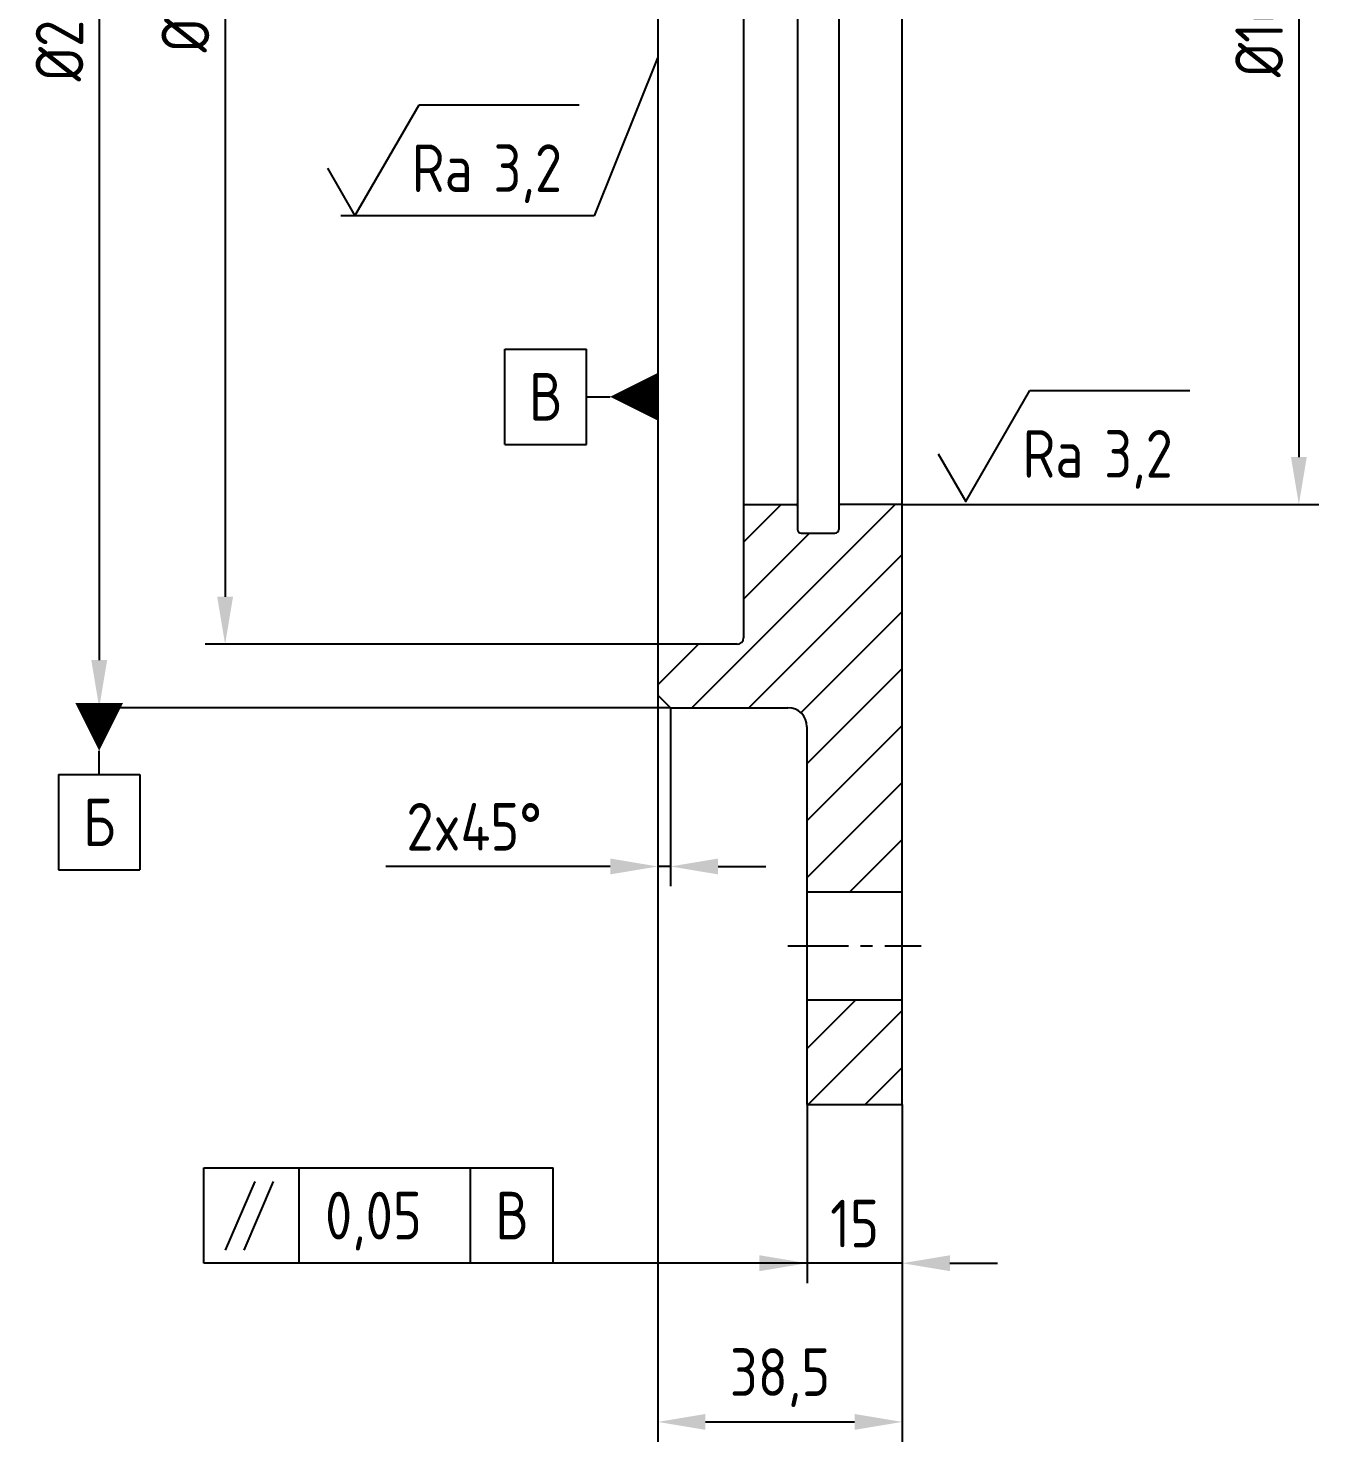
# Model space of a CAD drawing. Header units: millimetres. Extents: x -251 to 979, y 744 to 1189.
# Drawn here: x -125.3 to 77.9, y 743.6 to 966.3 of the extents above; entities that cross this region are included whole.
import ezdxf
from ezdxf.enums import TextEntityAlignment as Align

# ---------------------------------------------------------------- set-up
doc = ezdxf.new("R2010")
doc.units = ezdxf.units.MM
doc.header["$LTSCALE"] = 0.3
doc.linetypes.add('CENTER', pattern=[50.8, 31.75, -6.35, 6.35, -6.35])
for name, color, linetype in [('Bord', 1, 'Continuous'), ('Cen', 5, 'CENTER'), ('Cont', 6, 'Continuous'), ('Dim', 7, 'Continuous'), ('Hatch', 2, 'Continuous'), ('Text', 3, 'Continuous')]:
    doc.layers.add(name, color=color, linetype=linetype)
doc.styles.add('Style1', font='romans.shx', dxfattribs={"width": 0.8})
doc.dimstyles.new('Lin', dxfattribs={"dimtxt": 3, "dimasz": 3, "dimexe": 1.25, "dimexo": 0, "dimgap": 1, "dimtad": 1, "dimtoh": 1, "dimdec": 5, "dimlfac": -1, "dimtxsty": 'Style1', "dimcen": 2.5, "dimclrt": 3, "dimaunit": 1, "dimadec": 0, "dimazin": 0, "dimtfac": 1, "dimtdec": 5, "dimtmove": 0, "dimatfit": 3, "dimldrblk": 'NONE', "dimfxl": 1, "dimarcsym": 0})

# ---------------------------------------------------------------- blocks, each defined once
blk = doc.blocks.new('*D15')
at = {"layer": 'Defpoints', "color": 0, "transparency": 16777216}
for p in [(-26.17, 1074.26), (-94.34, 869.26), (-26.17, 869.26)]:
    blk.add_point(p, dxfattribs=at)
at = {"layer": 'Dim', "color": 0, "lineweight": -2, "transparency": 16777216}
for p, q in [((-26.17, 1074.26), (-97.47, 1074.26)), ((-94.34, 1066.76), (-94.34, 876.76)), ((-26.17, 869.26), (-97.47, 869.26))]:
    blk.add_line(p, q, dxfattribs=at)
at = {"layer": 'Dim', "color": 0, "transparency": 16777216}
for points in [[(-95.59, 1066.76), (-93.09, 1066.76), (-94.34, 1074.26)], [(-95.59, 876.76), (-93.09, 876.76), (-94.34, 869.26)]]:
    blk.add_solid(points, dxfattribs=at)
at = {"layer": 'Dim', "color": 3, "transparency": 16777216, "insert": (-100.59, 971.76), "char_height": 7.5, "attachment_point": 5, "rotation": 90, "style": 'Style1'}
blk.add_mtext('%%c205', dxfattribs=at)
blk = doc.blocks.new('_None')
blk = doc.blocks.new('*D16')
at = {"layer": 'Defpoints', "color": 0, "transparency": 16777216}
for p in [(-24.17, 1084.26), (-114.17, 859.26), (-24.17, 859.26)]:
    blk.add_point(p, dxfattribs=at)
at = {"layer": 'Dim', "color": 0, "lineweight": -2, "transparency": 16777216}
for p, q in [((-24.17, 1084.26), (-117.3, 1084.26)), ((-114.17, 1076.76), (-114.17, 866.76)), ((-24.17, 859.26), (-117.3, 859.26))]:
    blk.add_line(p, q, dxfattribs=at)
at = {"layer": 'Dim', "color": 0, "transparency": 16777216}
for points in [[(-115.42, 1076.76), (-112.92, 1076.76), (-114.17, 1084.26)], [(-115.42, 866.76), (-112.92, 866.76), (-114.17, 859.26)]]:
    blk.add_solid(points, dxfattribs=at)
at = {"layer": 'Dim', "color": 3, "transparency": 16777216, "insert": (-120.42, 971.76), "char_height": 7.5, "attachment_point": 5, "rotation": 90, "style": 'Style1'}
blk.add_mtext('%%c225h6', dxfattribs=at)
blk = doc.blocks.new('sherISO_04')
at = {"layer": 'Text'}
blk.add_line((4.041, 7), (14.122, 7), dxfattribs=at)
blk.add_lwpolyline([(-1.732, 3), (0, 0), (4.041, 7)], dxfattribs=at)
at = {"layer": 'Text', "style": 'Style1', "width": 0.8}
blk.add_text('Ra', height=3, dxfattribs=at).set_placement((3.584, 1.5))
blk.add_attdef('3,2', (8.727, 1.5), '', height=3, dxfattribs=at)
blk = doc.blocks.new('*D27')
at = {"layer": 'Defpoints', "color": 0, "transparency": 16777216}
for p in [(-2.67, 796.76), (12.33, 796.76), (-2.67, 771.76)]:
    blk.add_point(p, dxfattribs=at)
at = {"layer": 'Dim', "color": 0, "lineweight": -2, "transparency": 16777216}
for p, q in [((-2.67, 796.76), (-2.67, 768.64)), ((12.33, 796.76), (12.33, 768.64)), ((-10.17, 771.76), (-17.67, 771.76)), ((12.33, 771.76), (-2.67, 771.76)), ((19.83, 771.76), (27.33, 771.76))]:
    blk.add_line(p, q, dxfattribs=at)
at = {"layer": 'Dim', "color": 0, "transparency": 16777216}
for points in [[(-10.17, 773.01), (-10.17, 770.51), (-2.67, 771.76)], [(19.83, 773.01), (19.83, 770.51), (12.33, 771.76)]]:
    blk.add_solid(points, dxfattribs=at)
at = {"layer": 'Dim', "color": 3, "transparency": 16777216, "insert": (4.83, 778.01), "char_height": 7.5, "attachment_point": 5, "style": 'Style1'}
blk.add_mtext('15', dxfattribs=at)
blk = doc.blocks.new('*D28')
at = {"layer": 'Defpoints', "color": 0, "transparency": 16777216}
for p in [(-26.17, 861.26), (12.33, 796.76), (12.33, 746.76)]:
    blk.add_point(p, dxfattribs=at)
at = {"layer": 'Dim', "color": 0, "lineweight": -2, "transparency": 16777216}
for p, q in [((-26.17, 861.26), (-26.17, 743.64)), ((12.33, 796.76), (12.33, 743.64)), ((-18.67, 746.76), (4.83, 746.76))]:
    blk.add_line(p, q, dxfattribs=at)
at = {"layer": 'Dim', "color": 0, "transparency": 16777216}
for points in [[(-18.67, 748.01), (-18.67, 745.51), (-26.17, 746.76)], [(4.83, 748.01), (4.83, 745.51), (12.33, 746.76)]]:
    blk.add_solid(points, dxfattribs=at)
at = {"layer": 'Dim', "color": 3, "transparency": 16777216, "insert": (-6.92, 753.73), "char_height": 7.5, "attachment_point": 5, "style": 'Style1'}
blk.add_mtext('38,5', dxfattribs=at)
blk = doc.blocks.new('forma01')
at = {"layer": 'Bord'}
for p, q in [((-2.571, 4.21), (-2.571, 10.21)), ((-2.571, 10.21), (2.571, 10.21)), ((2.571, 4.21), (2.571, 10.21)), ((-2.571, 4.21), (2.571, 4.21)), ((0, 4.21), (0, 2.71))]:
    blk.add_line(p, q, dxfattribs=at)
blk.add_lwpolyline([(0, 2.71, 0, 3, 0), (0, -0.29, 3, 3, 0)], format="xyseb", dxfattribs=at)
at = {"layer": 'Text', "style": 'Style1', "width": 0.8}
blk.add_attdef('А', text='', height=3, rotation=90, dxfattribs=at).set_placement((0.171, 7.21), align=Align.MIDDLE)
blk = doc.blocks.new('*D30')
at = {"layer": 'Defpoints', "color": 0, "transparency": 16777216}
for p in [(-26.17, 861.26), (-24.17, 859.26), (-26.17, 834.26)]:
    blk.add_point(p, dxfattribs=at)
at = {"layer": 'Dim', "color": 0, "lineweight": -2, "transparency": 16777216}
for p, q in [((-26.17, 861.26), (-26.17, 831.14)), ((-24.17, 859.26), (-24.17, 831.14)), ((-33.67, 834.26), (-69.03, 834.26)), ((-24.17, 834.26), (-26.17, 834.26)), ((-16.67, 834.26), (-9.17, 834.26))]:
    blk.add_line(p, q, dxfattribs=at)
at = {"layer": 'Dim', "color": 0, "transparency": 16777216}
for points in [[(-33.67, 835.51), (-33.67, 833.01), (-26.17, 834.26)], [(-16.67, 835.51), (-16.67, 833.01), (-24.17, 834.26)]]:
    blk.add_solid(points, dxfattribs=at)
at = {"layer": 'Dim', "color": 3, "transparency": 16777216, "insert": (-55.1, 840.51), "char_height": 7.5, "attachment_point": 5, "style": 'Style1'}
blk.add_mtext('2x45%%d', dxfattribs=at)
blk = doc.blocks.new('*D31')
at = {"layer": 'Defpoints', "color": 0, "transparency": 16777216}
for p in [(12.33, 1052.26), (12.33, 891.26), (74.81, 891.26)]:
    blk.add_point(p, dxfattribs=at)
at = {"layer": 'Dim', "color": 0, "lineweight": -2, "transparency": 16777216}
for p, q in [((12.33, 1052.26), (77.94, 1052.26)), ((74.81, 1044.76), (74.81, 898.76)), ((12.33, 891.26), (77.94, 891.26))]:
    blk.add_line(p, q, dxfattribs=at)
at = {"layer": 'Dim', "color": 0, "transparency": 16777216}
for points in [[(73.56, 1044.76), (76.06, 1044.76), (74.81, 1052.26)], [(73.56, 898.76), (76.06, 898.76), (74.81, 891.26)]]:
    blk.add_solid(points, dxfattribs=at)
at = {"layer": 'Dim', "color": 3, "transparency": 16777216, "insert": (68.56, 971.76), "char_height": 7.5, "attachment_point": 5, "rotation": 90, "style": 'Style1'}
blk.add_mtext('%%c161H8', dxfattribs=at)
blk = doc.blocks.new('FORMA03')
at = {"layer": 'Bord'}
for p, q in [((-9.64286, 3), (-4.5, 3)), ((-9.64286, -3), (-9.64286, 3)), ((-4.5, -3), (-4.5, 3)), ((-4.5, 0), (-3, 0)), ((-9.64286, -3), (-4.5, -3))]:
    blk.add_line(p, q, dxfattribs=at)
blk.add_lwpolyline([(-3, 0, 0, 3, 0), (0, 0, 3, 3, 0)], format="xyseb", dxfattribs=at)
at = {"layer": 'Text', "style": 'Style1', "width": 0.8}
blk.add_attdef('А', text='', height=3, dxfattribs=at).set_placement((-7.07143, 0), align=Align.MIDDLE)

msp = doc.modelspace()

# ---------------------------------------------------------------- hatches: boundary and pattern name
at = {"layer": 'Hatch'}
h = msp.add_hatch(dxfattribs=at)
h.set_pattern_fill('ANSI31', color=256, scale=2, style=0)
h.paths.add_polyline_path([(12.325349, 796.764935), (-2.674651, 796.764935), (-2.674651, 813.264935), (12.325349, 813.264935)])
h.paths.add_polyline_path([(-2.674651, 856.264935, 0.4142135624), (-5.674651, 859.264935), (-24.174651, 859.264935), (-26.174651, 861.264935), (-26.174651, 869.264935), (-13.674651, 869.264935, 0.4142135624), (-12.674651, 870.264935), (-12.674651, 878.940907, 0.5407764069), (12.325349, 881.233754), (12.325349, 830.264935), (-2.674651, 830.264935)])
h.paths.add_polyline_path([(12.325349, 881.233754, -0.5407764069), (-12.674651, 878.940907), (-12.674651, 891.264935), (-4.374651, 891.264935, -0.4142135624), (-4.174651, 891.064935), (-4.174651, 887.364935, 0.4142135624), (-3.574651, 886.764935), (1.725349, 886.764935, 0.4142135624), (2.325349, 887.364935), (2.325349, 891.064935, -0.4142135624), (2.525349, 891.264935), (12.325349, 891.264935)])

# ---------------------------------------------------------------- linework, layer by layer
at = {"layer": 'Bord'}
for p, q in [((-97.674651, 786.764935), (-42.674651, 786.764935)), ((-97.674651, 771.764935), (-97.674651, 786.764935)), ((-82.674651, 771.764935), (-82.674651, 786.764935)), ((-55.674651, 771.764935), (-55.674651, 786.764935)), ((-42.674651, 771.764935), (-42.674651, 786.764935)), ((-2.674651, 771.764935), (-97.674651, 771.764935))]:
    msp.add_line(p, q, dxfattribs=at)
msp.add_solid([(-10.174651, 770.514935), (-10.174651, 773.014935), (-2.674651, 771.764935)], dxfattribs=at)
at = {"layer": 'Cen'}
msp.add_line((-5.674651, 821.764935), (15.325349, 821.764935), dxfattribs=at)
at = {"layer": 'Cont'}
for p, q in [((12.325349, 796.764935), (12.325349, 1146.764935)), ((-26.174651, 1082.264935), (-26.174651, 861.264935)), ((-12.674651, 1073.264935), (-12.674651, 870.264935)), ((-4.174651, 1056.164935), (-4.174651, 887.364935)), ((2.325349, 1056.164935), (2.325349, 887.364935)), ((-12.674651, 891.264935), (-4.374651, 891.264935)), ((12.325349, 891.264935), (2.525349, 891.264935)), ((-3.574651, 886.764935), (1.725349, 886.764935)), ((-13.674651, 869.264935), (-26.174651, 869.264935)), ((-26.174651, 861.264935), (-24.174651, 859.264935)), ((-24.174651, 859.264935), (-5.674651, 859.264935)), ((-2.674651, 856.264935), (-2.674651, 796.764935)), ((-2.674651, 830.264935), (12.325349, 830.264935)), ((-2.674651, 813.264935), (12.325349, 813.264935)), ((-2.674651, 796.764935), (12.325349, 796.764935))]:
    msp.add_line(p, q, dxfattribs=at)
for centre, radius, start, end in [((-4.374651, 891.064935), 0.2, 0, 90), ((2.525349, 891.064935), 0.2, 90, 180), ((-3.574651, 887.364935), 0.6, 180, 270), ((1.725349, 887.364935), 0.6, 270, 0), ((-13.674651, 870.264935), 1, 270, 0), ((-5.674651, 856.264935), 3, 0, 90)]:
    msp.add_arc(centre, radius, start, end, dxfattribs=at)
at = {"layer": 'Text'}
for p, q in [((-89.659967, 784.657279), (-94.308914, 773.827435)), ((-86.753717, 784.657279), (-91.402664, 773.827435))]:
    msp.add_line(p, q, dxfattribs=at)

# ---------------------------------------------------------------- block references
at = {"layer": 'Bord'}
ref = msp.add_blockref('forma01', (-114.174651, 859.264935), dxfattribs=dict(at, xscale=-2.5, yscale=2.5, zscale=2.5, rotation=180))
ref.add_attrib('А', 'Б', dxfattribs={"layer": 'Text', "height": 7.5, "style": 'Style1', "width": 0.8}).set_placement((-114.174651, 841.238934), align=Align.MIDDLE)
at = {"layer": 'Dim', "xscale": 2.5, "yscale": 2.5, "zscale": 2.5}
msp.add_blockref('FORMA03', (-26.174651, 908.257305), dxfattribs=at).add_auto_attribs({'А': 'В'})
at = {"layer": 'Text', "xscale": 2.5, "yscale": 2.5, "zscale": 2.5}
for p in [(-73.882298, 936.764935), (22.325349, 891.764935)]:
    msp.add_blockref('sherISO_04', p, dxfattribs=at).add_auto_attribs({'3,2': '3,2'})

# ---------------------------------------------------------------- texts
at = {"layer": 'Text', "style": 'Style1', "width": 0.8}
msp.add_text('0,05', height=7.5, dxfattribs=at).set_placement((-78.602959, 775.514935))
msp.add_text('В', height=7.5, dxfattribs=at).set_placement((-49.174651, 775.514935), align=Align.CENTER)

# ---------------------------------------------------------------- dimensions: what is measured, and where the dimension line sits
at = {"layer": 'Dim'}
for base, p1, p2, text, picture, middle in [((-114.174651, 859.264935), (-24.174651, 1084.264935), (-24.174651, 859.264935), '<>h6', '*D16', (-120.424651, 971.764935)), ((74.814794, 891.264935), (12.325349, 1052.264935), (12.325349, 891.264935), '<>H8', '*D31', (68.564794, 971.764935))]:
    dim = msp.add_linear_dim(base=base, p1=p1, p2=p2, angle=90, text=text, dimstyle='Lin', override={"dimscale": 2.5, "dimpost": '%%c<>', "dimarcsym": 1}, dxfattribs=at)
    dim.commit()
    dim.dimension.update_dxf_attribs({"geometry": picture, "text_midpoint": middle})
dim = msp.add_linear_dim(base=(-94.344579, 869.264935), p1=(-26.174651, 1074.264935), p2=(-26.174651, 869.264935), angle=90, dimstyle='Lin', override={"dimscale": 2.5, "dimpost": '%%c<>', "dimarcsym": 1}, dxfattribs=at)
dim.commit()
dim.dimension.update_dxf_attribs({"geometry": '*D15', "text_midpoint": (-100.594579, 971.764935)})
dim = msp.add_linear_dim(base=(-26.174651, 834.264935), p1=(-24.174651, 859.264935), p2=(-26.174651, 861.264935), text='<>x45%%d', dimstyle='Lin', override={"dimscale": 2.5, "dimpost": '<>', "dimarcsym": 1}, dxfattribs=at)
dim.commit()
dim.dimension.update_dxf_attribs({"geometry": '*D30', "text_midpoint": (-55.103222, 840.514935)})
for base, p1, p2, picture, middle in [((12.325349, 746.764935), (-26.174651, 861.264935), (12.325349, 796.764935), '*D28', (-6.924651, 753.729221)), ((-2.674651, 771.764935), (12.325349, 796.764935), (-2.674651, 796.764935), '*D27', (4.825349, 778.014935))]:
    dim = msp.add_linear_dim(base=base, p1=p1, p2=p2, dimstyle='Lin', override={"dimscale": 2.5, "dimpost": '<>', "dimarcsym": 1}, dxfattribs=at)
    dim.commit()
    dim.dimension.update_dxf_attribs({"geometry": picture, "text_midpoint": middle})

# ---------------------------------------------------------------- leaders
msp.add_leader([(-26.174651, 961.764935), (-36.174651, 936.764935), (-76.115307, 936.764935)], dimstyle='Lin', override={"dimscale": 2.5}, dxfattribs=at)

doc.saveas('drawing.dxf')
